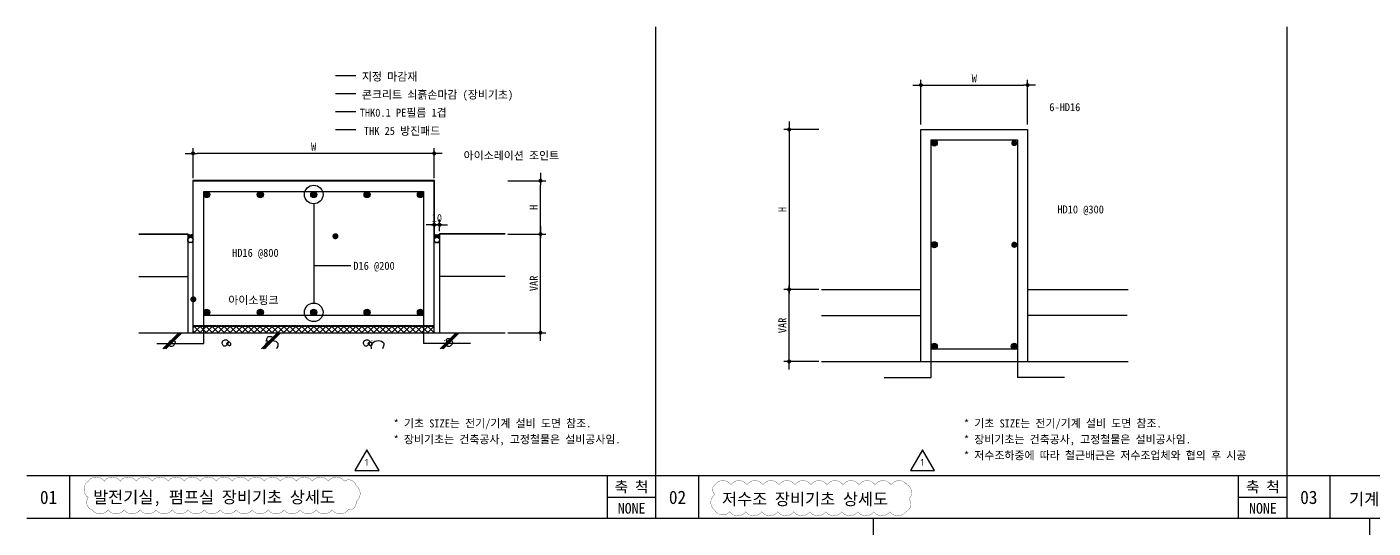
# Model space of a CAD drawing. Header units: millimetres. Extents: x 209 to 75467, y 6568 to 12199.
# Drawn here: x 71504 to 74028, y 8391 to 9331 of the extents above; entities that cross this region are included whole.
import ezdxf
from ezdxf.enums import TextEntityAlignment as Align

# ---------------------------------------------------------------- set-up
doc = ezdxf.new("R2010")
doc.units = ezdxf.units.MM
doc.header["$MEASUREMENT"] = 0
doc.linetypes.add('HID', pattern=[2, 1.1, -0.9])
doc.linetypes.add('HIDDEN2', pattern=[0.1875, 0.125, -0.0625])
doc.layers.get('0').update_dxf_attribs({"linetype": 'CONTINUOUS'})
for name, color, linetype in [('1HAT', 1, 'CONTINUOUS'), ('1HIDDEN2', 1, 'HIDDEN2'), ('2CONTINUOUS', 2, 'CONTINUOUS'), ('AA-FINL-OTHR', 6, 'CONTINUOUS'), ('AA-FLXM-CONC', 7, 'CONTINUOUS'), ('AA-XXXX-CONC', 7, 'CONTINUOUS'), ('AX-PATT', 8, 'CONTINUOUS'), ('CA-ANNO-TEXT', 3, 'CONTINUOUS'), ('CON', 2, 'CONTINUOUS'), ('DIM', 7, 'CONTINUOUS'), ('FIN', 5, 'CONTINUOUS'), ('W3', 7, 'CONTINUOUS'), ('WALH', 9, 'CONTINUOUS'), ('WALL', 6, 'CONTINUOUS'), ('WM', 8, 'X_LINE'), ('WTP', 5, 'HID')]:
    doc.layers.add(name, color=color, linetype=linetype)
for name, color, linetype, lineweight in [('A-BORD-TEXT', 3, 'CONTINUOUS', 25), ('A-DIMS', 7, 'CONTINUOUS', 25), ('A-MKXS-LEAD', 7, 'CONTINUOUS', 25), ('A-MKXS-TEXT1', 3, 'CONTINUOUS', 25), ('A-XXXX-TABL', 7, 'CONTINUOUS', 25), ('REV-202205', 20, 'CONTINUOUS', 25)]:
    doc.layers.add(name, color=color, linetype=linetype, lineweight=lineweight)
doc.styles.add('HY울릉도L', font='H2GTRE.TTF')
doc.styles.get("Standard").update_dxf_attribs({"font": 'SIMPLEX.shx'})
doc.styles.add('돋움체', font='')
doc.styles.add('맑은고딕', font='')
doc.styles.get('돋움체').set_extended_font_data('DotumChe')
doc.styles.get('맑은고딕').set_extended_font_data('Malgun Gothic')
doc.linetypes.add('X_LINE', pattern='A,0.8,-0.15,["X",Standard,S=0.1,R=0,X=-0.05,Y=-0.05],-0.15', length=1.1)
doc.dimstyles.new('CDIM', dxfattribs={"dimtxt": 3, "dimasz": 1.5, "dimexe": 2, "dimexo": 1, "dimgap": 1, "dimtad": 1, "dimdec": 0, "dimrnd": 0.5, "dimzin": 0, "dimdsep": 32, "dimlunit": 6, "dimtxsty": 'HY울릉도L', "dimblk1": '_CIDOT', "dimblk2": '_CIDOT', "dimsah": 1, "dimcen": 5.5, "dimclrd": 2, "dimclre": 2, "dimclrt": 7, "dimadec": 0, "dimazin": 0, "dimtfac": 1, "dimtdec": 0, "dimtix": 1, "dimtmove": 2, "dimatfit": 1, "dimldrblk": '_CIDOT', "dimfxl": 1, "dimtolj": 1, "dimtzin": 0, "dimlwd": -1, "dimarcsym": 0})
pattern_1 = [(45, (50014.678, -561.3712), (-1.10485435, 1.10485435), []), (135, (50014.678, -561.3712), (-1.10485435, -1.10485435), [])]
pattern_2 = [(135, (94069.082, -561.3712), (1.10485435, 1.10485435), []), (45, (94069.082, -561.3712), (1.10485435, -1.10485435), [])]

# ---------------------------------------------------------------- blocks, each defined once
blk = doc.blocks.new('_CIDOT')
at = {"color": 0, "linetype": 'ByBlock'}
blk.add_line((2, 0), (-1, 0), dxfattribs=at)
at = {"color": 0, "linetype": 'ByBlock', "const_width": 0.5}
blk.add_lwpolyline([(-0.25, 0, 1), (0.25, 0, 1)], format="xyb", close=True, dxfattribs=at)
blk = doc.blocks.new('*D576')
at = {"layer": 'A-DIMS', "transparency": 16777216}
for p, q in [((72260.4, 8960.1), (72252.9, 8960.1)), ((72267.9, 8960.1), (72277.9, 8960.1)), ((72285.4, 8960.1), (72292.9, 8960.1))]:
    blk.add_line(p, q, dxfattribs=at)
at = {"layer": 'A-DIMS', "lineweight": -2, "transparency": 16777216}
for p, q in [((72267.9, 8948.1), (72267.9, 8970.1)), ((72277.9, 8948.1), (72277.9, 8970.1))]:
    blk.add_line(p, q, dxfattribs=at)
at = {"layer": 'A-DIMS', "transparency": 16777216, "xscale": 7.5, "yscale": 7.5, "zscale": 7.5}
blk.add_blockref('_CIDOT', (72267.9, 8960.1), dxfattribs=at)
at = {"layer": 'A-DIMS', "transparency": 16777216, "xscale": 7.5, "yscale": 7.5, "zscale": 7.5, "rotation": 180}
blk.add_blockref('_CIDOT', (72277.9, 8960.1), dxfattribs=at)
at = {"layer": 'A-DIMS', "color": 3, "transparency": 16777216, "insert": (72272.9, 8972.6), "char_height": 15, "attachment_point": 5, "style": '돋움체'}
blk.add_mtext('\\A1;10', dxfattribs=at)
blk = doc.blocks.new('*D577')
at = {"layer": 'A-DIMS', "lineweight": -2, "transparency": 16777216}
for p, q in [((72405.9, 9042.6), (72477.1, 9042.6)), ((72405.9, 8942.6), (72477.1, 8942.6))]:
    blk.add_line(p, q, dxfattribs=at)
at = {"layer": 'A-DIMS', "transparency": 16777216}
blk.add_line((72467.1, 8950.1), (72467.1, 9035.1), dxfattribs=at)
at = {"layer": 'A-DIMS', "transparency": 16777216, "xscale": 7.5, "yscale": 7.5, "zscale": 7.5}
for p, rotation in [((72467.1, 9042.6), 90), ((72467.1, 8942.6), 270)]:
    blk.add_blockref('_CIDOT', p, dxfattribs=dict(at, rotation=rotation))
at = {"layer": 'A-DIMS', "color": 3, "transparency": 16777216, "insert": (72454.6, 8992.6), "char_height": 15, "attachment_point": 5, "rotation": 90, "style": '돋움체'}
blk.add_mtext('\\A1;H', dxfattribs=at)
blk = doc.blocks.new('*D580')
at = {"layer": 'A-DIMS', "lineweight": -2, "transparency": 16777216}
for p, q in [((72405.9, 8942.6), (72477.1, 8942.6)), ((72405.9, 8757.6), (72477.1, 8757.6))]:
    blk.add_line(p, q, dxfattribs=at)
at = {"layer": 'A-DIMS', "transparency": 16777216}
blk.add_line((72467.1, 8765.1), (72467.1, 8935.1), dxfattribs=at)
at = {"layer": 'A-DIMS', "transparency": 16777216, "xscale": 7.5, "yscale": 7.5, "zscale": 7.5}
for p, rotation in [((72467.1, 8942.6), 90), ((72467.1, 8757.6), 270)]:
    blk.add_blockref('_CIDOT', p, dxfattribs=dict(at, rotation=rotation))
at = {"layer": 'A-DIMS', "color": 3, "transparency": 16777216, "insert": (72454.6, 8850.1), "char_height": 15, "attachment_point": 5, "rotation": 90, "style": '돋움체'}
blk.add_mtext('\\A1;VAR', dxfattribs=at)
blk = doc.blocks.new('*D581')
at = {"layer": 'A-DIMS', "lineweight": -2, "transparency": 16777216}
for p, q in [((71815.9, 9047.6), (71815.9, 9104)), ((72267.9, 9047.6), (72267.9, 9104))]:
    blk.add_line(p, q, dxfattribs=at)
at = {"layer": 'A-DIMS', "transparency": 16777216}
blk.add_line((72260.4, 9094), (71823.4, 9094), dxfattribs=at)
at = {"layer": 'A-DIMS', "transparency": 16777216, "xscale": 7.5, "yscale": 7.5, "zscale": 7.5, "rotation": 180}
blk.add_blockref('_CIDOT', (71815.9, 9094), dxfattribs=at)
at = {"layer": 'A-DIMS', "transparency": 16777216, "xscale": 7.5, "yscale": 7.5, "zscale": 7.5}
blk.add_blockref('_CIDOT', (72267.9, 9094), dxfattribs=at)
at = {"layer": 'A-DIMS', "color": 3, "transparency": 16777216, "insert": (72041.9, 9106.5), "char_height": 15, "attachment_point": 5, "style": '돋움체'}
blk.add_mtext('\\A1;W', dxfattribs=at)
blk = doc.blocks.new('*D582')
at = {"layer": 'A-DIMS', "lineweight": -2, "transparency": 16777216}
for p, q in [((73180.2, 9148.2), (73180.2, 9232.1)), ((73380.2, 9148.2), (73380.2, 9232.1))]:
    blk.add_line(p, q, dxfattribs=at)
at = {"layer": 'A-DIMS', "transparency": 16777216}
blk.add_line((73187.7, 9222.1), (73372.7, 9222.1), dxfattribs=at)
at = {"layer": 'A-DIMS', "transparency": 16777216, "xscale": 7.5, "yscale": 7.5, "zscale": 7.5, "rotation": 180}
blk.add_blockref('_CIDOT', (73180.2, 9222.1), dxfattribs=at)
at = {"layer": 'A-DIMS', "transparency": 16777216, "xscale": 7.5, "yscale": 7.5, "zscale": 7.5}
blk.add_blockref('_CIDOT', (73380.2, 9222.1), dxfattribs=at)
at = {"layer": 'A-DIMS', "color": 3, "transparency": 16777216, "insert": (73280.2, 9234.6), "char_height": 15, "attachment_point": 5, "style": '돋움체'}
blk.add_mtext('\\A1;W', dxfattribs=at)
blk = doc.blocks.new('*D583')
at = {"layer": 'A-DIMS', "lineweight": -2, "transparency": 16777216}
for p, q in [((72988.8, 9138.7), (72923.1, 9138.7)), ((72988.8, 8838.7), (72923.1, 8838.7))]:
    blk.add_line(p, q, dxfattribs=at)
at = {"layer": 'A-DIMS', "transparency": 16777216}
blk.add_line((72933.1, 9131.2), (72933.1, 8846.2), dxfattribs=at)
at = {"layer": 'A-DIMS', "transparency": 16777216, "xscale": 7.5, "yscale": 7.5, "zscale": 7.5}
for p, rotation in [((72933.1, 9138.7), 90), ((72933.1, 8838.7), 270)]:
    blk.add_blockref('_CIDOT', p, dxfattribs=dict(at, rotation=rotation))
at = {"layer": 'A-DIMS', "color": 3, "transparency": 16777216, "insert": (72920.5, 8988.7), "char_height": 15, "attachment_point": 5, "rotation": 90, "style": '돋움체'}
blk.add_mtext('\\A1;H', dxfattribs=at)
blk = doc.blocks.new('*D584')
at = {"layer": 'A-DIMS', "lineweight": -2, "transparency": 16777216}
for p, q in [((72988.8, 8838.7), (72923.1, 8838.7)), ((72988.8, 8703.7), (72923.1, 8703.7))]:
    blk.add_line(p, q, dxfattribs=at)
at = {"layer": 'A-DIMS', "transparency": 16777216}
blk.add_line((72933.1, 8711.2), (72933.1, 8831.2), dxfattribs=at)
at = {"layer": 'A-DIMS', "transparency": 16777216, "xscale": 7.5, "yscale": 7.5, "zscale": 7.5}
for p, rotation in [((72933.1, 8838.7), 90), ((72933.1, 8703.7), 270)]:
    blk.add_blockref('_CIDOT', p, dxfattribs=dict(at, rotation=rotation))
at = {"layer": 'A-DIMS', "color": 3, "transparency": 16777216, "insert": (72920.5, 8771.2), "char_height": 15, "attachment_point": 5, "rotation": 90, "style": '돋움체'}
blk.add_mtext('\\A1;VAR', dxfattribs=at)
blk = doc.blocks.new('A$C098F3C96')
at = {"layer": 'REV-202205'}
blk.add_lwpolyline([(2252, 3900), (0, 0), (4504, 0)], close=True, dxfattribs=at)
at = {"layer": 'A-BORD-TEXT', "style": '맑은고딕'}
blk.add_text('1', height=1250, dxfattribs=at).set_placement((2227, 1534), align=Align.MIDDLE)

msp = doc.modelspace()

# ---------------------------------------------------------------- hatches: boundary and pattern name
at = {"layer": '1HAT'}
h = msp.add_hatch(dxfattribs=at)
h.set_pattern_fill('ANSI37', color=256, scale=12.5, style=0)
h.set_pattern_definition(pattern_1)
h.paths.add_polyline_path([(71805.9, 8942.6), (71805.9, 8931.7, -1), (71815.9, 8931.7), (71815.9, 8942.6, -0.279757)])
h = msp.add_hatch(dxfattribs=at)
h.set_pattern_fill('ANSI37', color=256, scale=12.5, style=0)
h.set_pattern_definition(pattern_2)
h.paths.add_polyline_path([(72277.9, 8942.6), (72277.9, 8931.7, 1), (72267.9, 8931.7), (72267.9, 8942.6, 0.279757)])
h = msp.add_hatch(dxfattribs=at)
h.set_pattern_fill('ANSI37', color=256, scale=12.5, style=0)
h.set_pattern_definition(pattern_1)
h.paths.add_polyline_path([(71805.9, 8931.7), (71805.9, 8926.7), (71810.9, 8926.7, -0.414214)])
h = msp.add_hatch(dxfattribs=at)
h.set_pattern_fill('ANSI37', color=256, scale=12.5, style=0)
h.set_pattern_definition(pattern_1)
h.paths.add_polyline_path([(71815.9, 8931.7, -0.414214), (71810.9, 8926.7), (71815.9, 8926.7)])
h = msp.add_hatch(dxfattribs=at)
h.set_pattern_fill('ANSI37', color=256, scale=12.5, style=0)
h.set_pattern_definition(pattern_2)
h.paths.add_polyline_path([(72267.9, 8931.7, 0.414214), (72272.9, 8926.7), (72267.9, 8926.7)])
h = msp.add_hatch(dxfattribs=at)
h.set_pattern_fill('ANSI37', color=256, scale=12.5, style=0)
h.set_pattern_definition(pattern_2)
h.paths.add_polyline_path([(72277.9, 8931.7), (72277.9, 8926.7), (72272.9, 8926.7, 0.414214)])
at = {"layer": 'AX-PATT'}
h = msp.add_hatch(dxfattribs=at)
h.set_pattern_fill('ANSI37', color=256, scale=2.5, style=0)
h.set_pattern_definition([(45, (63101.469, 9976.147), (-5.61266, 5.61266), []), (135, (63101.469, 9976.147), (-5.61266, -5.61266), [])])
h.paths.add_polyline_path([(71815.9, 8770.1), (71815.9, 8757.6), (72267.9, 8757.6), (72267.9, 8770.1)])

# ---------------------------------------------------------------- linework, layer by layer
at = {"layer": '1HIDDEN2', "color": 1, "linetype": 'HIDDEN2'}
for p, q in [((71815.9, 8926.7), (71805.9, 8926.7)), ((72267.9, 8926.7), (72277.9, 8926.7))]:
    msp.add_line(p, q, dxfattribs=at)
at = {"layer": '2CONTINUOUS', "color": 2, "linetype": 'Continuous'}
for centre in [(71810.9, 8931.7), (72272.9, 8931.7)]:
    msp.add_circle(centre, 5, dxfattribs=at)
for centre in [(71810.9, 8950.8), (72272.9, 8950.8)]:
    msp.add_arc(centre, 9.64, 238.7413, 301.2587, dxfattribs=at)
at = {"layer": 'A-MKXS-LEAD'}
for p, q in [((72121.2, 9239.4), (72082.8, 9239.4)), ((72121.2, 9205.7), (72082.8, 9205.7)), ((72121.2, 9171.9), (72082.8, 9171.9)), ((72121.2, 9138.2), (72082.8, 9138.2)), ((72042.1, 8999.4), (72042.1, 8813.2)), ((72111.9, 8883.2), (72042.1, 8883.2))]:
    msp.add_line(p, q, dxfattribs=at)
for points in [[(72082.8, 8941.3, 5.62, 5.62, -1), (72082.8, 8935.7, 5.62, 5.62, -1), (72082.8, 8941.3, 0, 0, 0), (72082.8, 9239.4, 0, 0, 0)], [(73358.9, 9117.5, 0, 7.5, 0), (73367.9, 9137.7, 0, 0, 0), (73386, 9179.4, 0, 0, 0), (73412.5, 9179.4, 0, 0, 0)], [(72275.6, 8938.4, 0, 7.5, 0), (72280.6, 8960.3, 0, 0, 0), (72309.4, 9090.9, 0, 0, 0), (72319.6, 9090.9, 0, 0, 0)], [(73361, 8988.8, 0, 7.5, 0), (73383.5, 8988.8, 0, 0, 0), (73415, 8988.8, 0, 0, 0), (73429.2, 8988.8, 0, 0, 0)], [(71832.2, 8907.4, 0, 7.5, 0), (71854.7, 8907.4, 0, 0, 0), (71886.2, 8907.4, 0, 0, 0), (71882.4, 8907.4, 0, 0, 0)], [(71819.2, 8820.2, 5.62, 5.62, -1), (71813.5, 8820.2, 5.62, 5.62, -1), (71819.2, 8820.2, 0, 0, 0), (71877.5, 8820.2, 0, 0, 0), (71877.5, 8820.2, 0, 0, 0)]]:
    msp.add_lwpolyline(points, format="xyseb", dxfattribs=at)
for centre in [(72042.1, 9016.8), (72042.1, 8795.8)]:
    msp.add_circle(centre, 17.4, dxfattribs=at)
at = {"layer": 'A-XXXX-TABL'}
for p, q in [((72683.3, 8409.2), (72683.3, 9331.3)), ((73866.7, 8409.2), (73866.7, 9331.3)), ((75178.3, 8489.2), (71504.5, 8489.2)), ((71584.5, 8489.2), (71584.5, 8409.2)), ((72591.8, 8489.2), (72591.8, 8409.2)), ((72763.3, 8489.2), (72763.3, 8409.2)), ((73775.1, 8489.2), (73775.1, 8409.2)), ((73946.7, 8489.2), (73946.7, 8409.2)), ((72591.8, 8449.2), (72683.3, 8449.2)), ((73775.1, 8449.2), (73866.7, 8449.2)), ((75178.3, 8409.2), (71504.5, 8409.2)), ((73091.4, 6571.8), (73091.4, 8409.2)), ((74021.4, 6571.8), (74021.4, 8409.2))]:
    msp.add_line(p, q, dxfattribs=at)
at = {"layer": 'AA-FINL-OTHR'}
for p, q in [((71714.1, 8943.1), (71805.9, 8943.1)), ((72400.9, 8943.1), (72277.9, 8943.1))]:
    msp.add_line(p, q, dxfattribs=at)
msp.add_lwpolyline([(72268.4, 8942.3), (72268.4, 9043.1), (71815.4, 9043.1), (71815.4, 8942.3)], dxfattribs=at)
at = {"layer": 'AA-FLXM-CONC', "color": 7}
for p, q in [((71815.9, 9042.6), (72267.9, 9042.6)), ((71714.1, 8942.6), (71805.9, 8942.6)), ((71805.9, 8942.6), (71805.9, 8757.6)), ((71815.9, 8757.6), (71815.9, 8948)), ((72267.9, 8757.6), (72267.9, 8948)), ((72400.9, 8942.6), (72277.9, 8942.6)), ((72277.9, 8942.6), (72277.9, 8757.6)), ((72993.8, 8838.7), (73180.2, 8838.7)), ((73380.2, 8838.7), (73568.8, 8838.7)), ((71815.9, 8770.1), (72267.9, 8770.1))]:
    msp.add_line(p, q, dxfattribs=at)
at = {"layer": 'AA-XXXX-CONC'}
msp.add_line((71714.1, 8757.6), (72400.9, 8757.6), dxfattribs=at)
at = {"layer": 'AX-PATT'}
for p, q in [((71759.3, 8727.6), (71789.3, 8757.6)), ((71762.1, 8727.6), (71792.1, 8757.6)), ((71764.9, 8727.6), (71794.9, 8757.6)), ((71944.3, 8727.6), (71974.3, 8757.6)), ((71947.2, 8727.6), (71977.2, 8757.6)), ((71950, 8727.6), (71980, 8757.6)), ((72279.1, 8727.6), (72309.1, 8757.6)), ((72281.9, 8727.6), (72311.9, 8757.6)), ((72284.8, 8727.6), (72314.8, 8757.6))]:
    msp.add_line(p, q, dxfattribs=at)
for points in [[(71782.2, 8740.7), (71782.4, 8739.3), (71782, 8737.8), (71781.3, 8736.3), (71780.3, 8734.7), (71779.1, 8733.4), (71777.8, 8732.3), (71776.4, 8731.6), (71775, 8731.4), (71773.8, 8731.8), (71772.8, 8732.6), (71771.9, 8733.8), (71771.3, 8735.2), (71771, 8736.8), (71771, 8738.4), (71771.3, 8739.9), (71772, 8741.2), (71773.1, 8742.2), (71774.5, 8742.8), (71776, 8743.2), (71777.6, 8743.3), (71779.2, 8743.1), (71780.6, 8742.5), (71781.6, 8741.7)], [(71881.8, 8741.5), (71882, 8740.1), (71881.6, 8738.6), (71880.9, 8737.1), (71879.9, 8735.6), (71878.7, 8734.2), (71877.4, 8733.1), (71876, 8732.4), (71874.6, 8732.2), (71873.4, 8732.6), (71872.4, 8733.4), (71871.5, 8734.6), (71870.9, 8736), (71870.6, 8737.6), (71870.6, 8739.2), (71870.9, 8740.7), (71871.6, 8742), (71872.7, 8743), (71874.1, 8743.7), (71875.6, 8744), (71877.2, 8744.1), (71878.8, 8743.9), (71880.1, 8743.3), (71881.2, 8742.5)], [(71885.7, 8733.9), (71886.3, 8734.3), (71886.7, 8734.9), (71886.9, 8735.6), (71886.9, 8736.5), (71886.7, 8737.3), (71886.3, 8738.1), (71885.7, 8738.8), (71884.9, 8739.3), (71884, 8739.5), (71882.9, 8739.6), (71881.9, 8739.5), (71880.8, 8739.2), (71880, 8738.7), (71879.3, 8738.2), (71878.8, 8737.6), (71878.7, 8737), (71879, 8736.3), (71879.6, 8735.6), (71880.5, 8735), (71881.5, 8734.5), (71882.6, 8734), (71883.7, 8733.8), (71884.8, 8733.7)], [(71965.4, 8748.1), (71965.6, 8746.7), (71965.2, 8745.2), (71964.5, 8743.7), (71963.5, 8742.2), (71962.3, 8740.8), (71960.9, 8739.7), (71959.6, 8739), (71958.2, 8738.8), (71957, 8739.2), (71956, 8740), (71955.1, 8741.2), (71954.5, 8742.6), (71954.2, 8744.2), (71954.2, 8745.8), (71954.5, 8747.3), (71955.2, 8748.6), (71956.3, 8749.6), (71957.6, 8750.3), (71959.2, 8750.6), (71960.8, 8750.7), (71962.4, 8750.5), (71963.7, 8750), (71964.8, 8749.2)], [(72146.7, 8741.5), (72146.9, 8740.1), (72146.5, 8738.6), (72145.8, 8737.1), (72144.8, 8735.6), (72143.6, 8734.2), (72142.2, 8733.1), (72140.9, 8732.4), (72139.5, 8732.2), (72138.3, 8732.6), (72137.3, 8733.4), (72136.4, 8734.6), (72135.8, 8736), (72135.5, 8737.6), (72135.5, 8739.2), (72135.8, 8740.7), (72136.5, 8742), (72137.6, 8743), (72138.9, 8743.7), (72140.5, 8744), (72142.1, 8744.1), (72143.7, 8743.9), (72145, 8743.3), (72146.1, 8742.5)], [(72150.5, 8733.9), (72151.2, 8734.3), (72151.6, 8734.9), (72151.8, 8735.6), (72151.8, 8736.5), (72151.6, 8737.3), (72151.2, 8738.1), (72150.6, 8738.8), (72149.8, 8739.3), (72148.8, 8739.5), (72147.8, 8739.6), (72146.8, 8739.5), (72145.7, 8739.2), (72144.8, 8738.7), (72144.1, 8738.2), (72143.7, 8737.6), (72143.6, 8737), (72143.9, 8736.3), (72144.5, 8735.6), (72145.4, 8735), (72146.4, 8734.5), (72147.5, 8734), (72148.6, 8733.8), (72149.7, 8733.7)], [(72297.2, 8740.6), (72297.8, 8741), (72298.2, 8741.6), (72298.4, 8742.4), (72298.4, 8743.2), (72298.2, 8744), (72297.8, 8744.8), (72297.2, 8745.5), (72296.4, 8746), (72295.5, 8746.3), (72294.4, 8746.3), (72293.4, 8746.2), (72292.4, 8745.9), (72291.5, 8745.5), (72290.8, 8745), (72290.3, 8744.4), (72290.2, 8743.7), (72290.5, 8743), (72291.1, 8742.4), (72292, 8741.7), (72293, 8741.2), (72294.1, 8740.8), (72295.2, 8740.5), (72296.3, 8740.5)], [(72302.1, 8740.7), (72302.2, 8739.3), (72301.9, 8737.8), (72301.2, 8736.3), (72300.2, 8734.7), (72298.9, 8733.4), (72297.6, 8732.3), (72296.2, 8731.6), (72294.9, 8731.4), (72293.7, 8731.8), (72292.6, 8732.6), (72291.8, 8733.8), (72291.2, 8735.2), (72290.8, 8736.8), (72290.8, 8738.4), (72291.1, 8739.9), (72291.8, 8741.2), (72292.9, 8742.2), (72294.3, 8742.8), (72295.9, 8743.2), (72297.5, 8743.3), (72299, 8743.1), (72300.4, 8742.5), (72301.5, 8741.7)]]:
    msp.add_lwpolyline(points, close=True, dxfattribs=at)
for points in [[(71952, 8727.6), (71951.5, 8729), (71951.3, 8732.2), (71951.7, 8735.3), (71953, 8738), (71955.2, 8740.1), (71958, 8741.6), (71961.2, 8742.5), (71964.6, 8742.8), (71967.9, 8742.5), (71970.8, 8741.6), (71973.1, 8740.1), (71974.6, 8738)], [(71974.6, 8738), (71975, 8735.3), (71974.5, 8732.2), (71973.2, 8729), (71972.3, 8727.6)], [(72150.6, 8727.6), (72150.1, 8729), (72149.9, 8732.2), (72150.3, 8735.3), (72151.6, 8738), (72153.8, 8740.1), (72156.6, 8741.6), (72159.8, 8742.5), (72163.2, 8742.8), (72166.5, 8742.5), (72169.4, 8741.6), (72171.7, 8740.1), (72173.2, 8738)], [(72173.2, 8738), (72173.6, 8735.3), (72173.1, 8732.2), (72171.8, 8729), (72170.9, 8727.6)]]:
    msp.add_lwpolyline(points, dxfattribs=at)
at = {"layer": 'AX-PATT', "const_width": 1}
for points in [[(71952.4, 8741.8, -1), (71952.4, 8742.8, -1)], [(72151, 8741.8, -1), (72151, 8742.8, -1)], [(72287, 8741.9, -1), (72287, 8742.9, -1)]]:
    msp.add_lwpolyline(points, format="xyb", close=True, dxfattribs=at)
at = {"layer": 'CON', "color": 3}
for p, q in [((73199.4, 8673.4), (73199.4, 9119.5)), ((73199.4, 9119.5), (73361, 9119.5)), ((73361, 9119.5), (73361, 8673.4)), ((73361, 8726.4), (73199.4, 8726.4))]:
    msp.add_line(p, q, dxfattribs=at)
at = {"layer": 'CON'}
msp.add_line((72993.8, 8703.7), (73568.8, 8703.7), dxfattribs=at)
msp.add_lwpolyline([(73180.2, 8703.7), (73180.2, 9138.7), (73380.2, 9138.7), (73380.2, 8703.7)], dxfattribs=at)
at = {"layer": 'DIM', "color": 7}
for centre in [(73354.9, 9114.8), (73354.9, 8923.9)]:
    msp.add_circle(centre, 2.4, dxfattribs=at)
at = {"layer": 'FIN'}
for p, q in [((71805.9, 8943.1), (71805.9, 8942.6)), ((72277.9, 8943.1), (72277.9, 8942.6))]:
    msp.add_line(p, q, dxfattribs=at)
at = {"layer": 'FIN', "color": 7}
for centre in [(73205.1, 9113.4), (71841.6, 9016.8), (71942.1, 9016.8), (72042.1, 9016.8), (72142.1, 9016.8), (72242.1, 9016.8), (73205.1, 8922.5), (71841.6, 8795.8), (71942.1, 8795.8), (72042.1, 8795.8), (72142.1, 8795.8), (72242.1, 8795.8), (73205.1, 8732.1), (73355.2, 8732.1)]:
    msp.add_circle(centre, 5.76, dxfattribs=at)
at = {"layer": 'REV-202205', "const_width": 0.5}
for points in [[(71619.6, 8479, -0.520567), (71649.6, 8479, -0.520567), (71679.6, 8479, -0.520567), (71709.6, 8479, -0.520567), (71739.6, 8479, -0.520567), (71769.6, 8479, -0.520567), (71799.6, 8479, -0.520567), (71829.6, 8479, -0.520567), (71859.6, 8479, -0.520567), (71889.6, 8479, -0.520567), (71919.6, 8479, -0.520567), (71949.6, 8479, -0.520567), (71979.6, 8479, -0.520567), (72009.6, 8479, -0.520567), (72039.6, 8479, -0.520567), (72069.6, 8479, -0.520567), (72099.6, 8479, -0.520567), (72121.3, 8470.8, -0.520567), (72121.3, 8440.8, -0.520567), (72106.8, 8425.3, -0.520567), (72076.8, 8425.3, -0.520567), (72046.8, 8425.3, -0.520567), (72016.8, 8425.3, -0.520567), (71986.8, 8425.3, -0.520567), (71956.8, 8425.3, -0.520567), (71926.8, 8425.3, -0.520567), (71896.8, 8425.3, -0.520567), (71866.8, 8425.3, -0.520567), (71836.8, 8425.3, -0.520567), (71806.8, 8425.3, -0.520567), (71776.8, 8425.3, -0.520567), (71746.8, 8425.3, -0.520567), (71716.8, 8425.3, -0.520567), (71686.8, 8425.3, -0.520567), (71656.8, 8425.3, -0.520567), (71626.8, 8425.3, -0.520567), (71619.6, 8448.1, -0.520567)], [(72794.2, 8472.3, -0.520567), (72824.2, 8472.3, -0.520567), (72854.2, 8472.3, -0.520567), (72884.2, 8472.3, -0.520567), (72914.2, 8472.3, -0.520567), (72944.2, 8472.3, -0.520567), (72974.2, 8472.3, -0.520567), (73004.2, 8472.3, -0.520567), (73034.2, 8472.3, -0.520567), (73064.2, 8472.3, -0.520567), (73094.2, 8472.3, -0.520567), (73124.2, 8472.3, -0.520567), (73154.2, 8472.3, -0.520567), (73157.8, 8445.9, -0.520567), (73151.9, 8421.8, -0.520567), (73121.9, 8421.8, -0.520567), (73091.9, 8421.8, -0.520567), (73061.9, 8421.8, -0.520567), (73031.9, 8421.8, -0.520567), (73001.9, 8421.8, -0.520567), (72971.9, 8421.8, -0.520567), (72941.9, 8421.8, -0.520567), (72911.9, 8421.8, -0.520567), (72881.9, 8421.8, -0.520567), (72851.9, 8421.8, -0.520567), (72821.9, 8421.8, -0.520567), (72794.2, 8424, -0.520567), (72794.2, 8454, -0.520567)]]:
    msp.add_lwpolyline(points, format="xyb", close=True, dxfattribs=at)
at = {"layer": 'W3'}
for p, q in [((71815.9, 8942.6), (71815.9, 9042.6)), ((71815.9, 9042.6), (71925.6, 9042.6)), ((72267.9, 9042.6), (72127.1, 9042.6)), ((72267.9, 8942.6), (72267.9, 9042.6))]:
    msp.add_line(p, q, dxfattribs=at)
at = {"layer": 'WALH', "color": 7, "const_width": 5.76}
for points in [[(73202.3, 9113.4, 1), (73208, 9113.4, 1)], [(73352.3, 9113.4, 1), (73358.1, 9113.4, 1)], [(71838.8, 9016.8, -1), (71844.5, 9016.8, -1)], [(71945, 9016.8, 1), (71939.2, 9016.8, 1)], [(72045, 9016.8, 1), (72039.2, 9016.8, 1)], [(72145, 9016.8, 1), (72139.2, 9016.8, 1)], [(72245, 9016.8, 1), (72239.2, 9016.8, 1)], [(73202.3, 8922.5, 1), (73208, 8922.5, 1)], [(73352.3, 8922.5, 1), (73358.1, 8922.5, 1)], [(71838.8, 8795.8, 1), (71844.5, 8795.8, 1)], [(71945, 8795.8, -1), (71939.2, 8795.8, -1)], [(72045, 8795.8, -1), (72039.2, 8795.8, -1)], [(72145, 8795.8, -1), (72139.2, 8795.8, -1)], [(72245, 8795.8, -1), (72239.2, 8795.8, -1)], [(73202.3, 8732.1, 1), (73208, 8732.1, 1)], [(73352.3, 8732.1, 1), (73358.1, 8732.1, 1)]]:
    msp.add_lwpolyline(points, format="xyb", close=True, dxfattribs=at)
at = {"layer": 'WALL', "color": 3}
for p, q in [((71835.9, 9022.6), (72247.9, 9022.6)), ((71835.9, 8737.1), (71835.9, 9022.6)), ((72247.9, 9022.6), (72247.9, 8737.1)), ((72247.9, 8790.1), (71835.9, 8790.1)), ((71747.9, 8737.1), (71835.9, 8737.1)), ((72335.9, 8737.1), (72247.9, 8737.1)), ((73111.3, 8673.4), (73199.4, 8673.4)), ((73449, 8673.4), (73361, 8673.4))]:
    msp.add_line(p, q, dxfattribs=at)
at = {"layer": 'WM', "ltscale": 3}
for p, q in [((71714.1, 8862.8), (71805.9, 8862.8)), ((72400.9, 8862.8), (72277.9, 8862.8)), ((72993.8, 8789.6), (73180.2, 8789.6)), ((73566.6, 8789.6), (73380.2, 8789.6))]:
    msp.add_line(p, q, dxfattribs=at)
at = {"layer": 'WTP', "color": 4, "ltscale": 0.5}
msp.add_line((71815.9, 8771.1), (72267.9, 8771.1), dxfattribs=at)

# ---------------------------------------------------------------- block references
at = {"xscale": 0.009999999999999995, "yscale": 0.009999999999999995, "zscale": 0.009999999999999995}
for p in [(72119.4, 8499.1), (73160.6, 8499.1)]:
    msp.add_blockref('A$C098F3C96', p, dxfattribs=at)

# ---------------------------------------------------------------- texts
at = {"layer": 'A-MKXS-TEXT1', "style": '돋움체'}
for s, height, p in [('지정 마감재', 15, (72132.4, 9230.4)), ('콘크리트 쇠흙손마감 (장비기초)', 15, (72132.4, 9196.6)), ('THK0.1 PE필름 1겹', 15, (72128.3, 9162.9)), ('THK 25 방진패드', 15, (72136.1, 9128.6)), ('아이소레이션 조인트', 15, (72323, 9082.4)), ('아이소핑크', 15, (71882, 8811.2)), ('발전기실, 펌프실 장비기초 상세도', 22.5, (71628.5, 8437.8)), ('저수조 장비기초 상세도', 22.5, (72807.3, 8434.2)), ('기계 / 전기실 장비기초 상세도', 22.5, (73982.8, 8434.2))]:
    msp.add_text(s, height=height, dxfattribs=at).set_placement(p)
for s, p in [('6-HD16', (73420.8, 9180.7)), ('HD10 @300', (73435.9, 8988.8)), ('HD16 @800', (71889.1, 8907.4)), ('D16 @200', (72116.3, 8883.1)), ('* 기초 SIZE는 전기/기계 설비 도면 참조.', (72191.8, 8587.4)), ('* 기초 SIZE는 전기/기계 설비 도면 참조.', (73260.8, 8587.4)), ('* 장비기초는 건축공사, 고정철물은 설비공사임.', (72191.8, 8557.4)), ('* 장비기초는 건축공사, 고정철물은 설비공사임.', (73260.8, 8557.4)), ('* 저수조하중에 따라 철근배근은 저수조업체와 협의 후 시공', (73260.8, 8527.4))]:
    msp.add_text(s, height=15, dxfattribs=at).set_placement(p, align=Align.MIDDLE_LEFT)
for s, p in [('축 척', (72637.9, 8458.3)), ('축 척', (73821.2, 8458.3)), ('NONE', (72637.9, 8418.1)), ('NONE', (73821.2, 8418.1))]:
    msp.add_text(s, height=20, dxfattribs=at).set_placement(p, align=Align.CENTER)
at = {"layer": 'CA-ANNO-TEXT', "style": '돋움체'}
for s, p in [('01', (71528.9, 8436.2)), ('02', (72707.8, 8436.2)), ('03', (73891.1, 8436.2))]:
    msp.add_text(s, height=25, dxfattribs=at).set_placement(p)

# ---------------------------------------------------------------- dimensions: what is measured, and where the dimension line sits
at = {"layer": 'A-DIMS'}
for p1, p2, distance, text, picture, middle in [((73180.2, 9143.2), (73380.2, 9143.2), 78.9, 'W', '*D582', (73280.2, 9234.6)), ((72993.8, 9138.7), (72993.8, 8838.7), -60.7, 'H', '*D583', (72920.5, 8988.7))]:
    dim = msp.add_aligned_dim(p1=p1, p2=p2, distance=distance, text=text, dimstyle='CDIM', override={"dimscale": 5, "dimtxsty": '돋움체', "dimclrd": 256, "dimclre": 256, "dimclrt": 3}, dxfattribs=at)
    dim.commit()
    dim.dimension.update_dxf_attribs({"geometry": picture, "text_midpoint": middle})
for base, p1, p2, angle, text, picture, middle in [((71815.9, 9094), (72267.9, 9042.6), (71815.9, 9042.6), 180, 'W', '*D581', (72041.9, 9106.5)), ((72467.1, 9042.6), (72400.9, 8942.6), (72400.9, 9042.6), 90, 'H', '*D577', (72454.6, 8992.6)), ((72467.1, 8942.6), (72400.9, 8757.6), (72400.9, 8942.6), 90, 'VAR', '*D580', (72454.6, 8850.1)), ((72933.1, 8838.7), (72993.8, 8703.7), (72993.8, 8838.7), 90, 'VAR', '*D584', (72920.5, 8771.2))]:
    dim = msp.add_linear_dim(base=base, p1=p1, p2=p2, angle=angle, text=text, dimstyle='CDIM', override={"dimscale": 5, "dimtxsty": '돋움체', "dimclrd": 256, "dimclre": 256, "dimclrt": 3}, dxfattribs=at)
    dim.commit()
    dim.dimension.update_dxf_attribs({"geometry": picture, "text_midpoint": middle})
dim = msp.add_linear_dim(base=(72277.9, 8960.1), p1=(72267.9, 8943.1), p2=(72277.9, 8943.1), dimstyle='CDIM', override={"dimscale": 5, "dimtxsty": '돋움체', "dimclrd": 256, "dimclre": 256, "dimclrt": 3}, dxfattribs=at)
dim.commit()
dim.dimension.update_dxf_attribs({"geometry": '*D576', "text_midpoint": (72272.9, 8972.6)})

doc.saveas('drawing.dxf')
